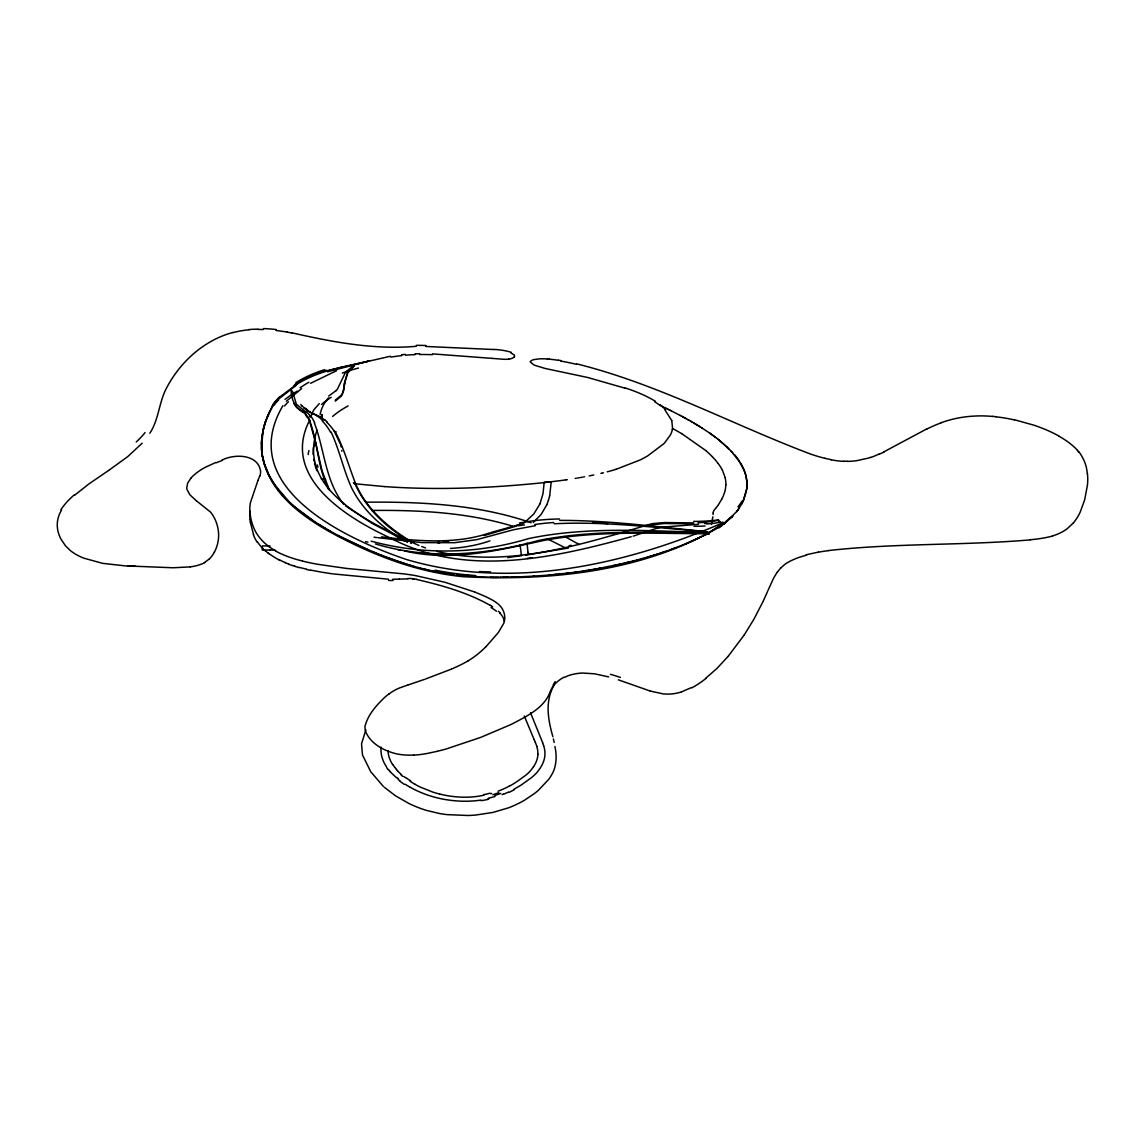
<?xml version="1.0" encoding="UTF-8"?>
<svg xmlns="http://www.w3.org/2000/svg" width="1145" height="1145" viewBox="0 0 1145 1145"><rect width="100%" height="100%" fill="white"/><g stroke="black" fill="none" stroke-linecap="round" stroke-linejoin="round"><path stroke-width="1.5" d="M261.432 443.043L261.933 453.22M713.077 514.491L713.149 513.16M537.907 754.369L537.835 755.385A60.241 34.808 -0.2 0 1 537.62 757.06L537.577 757.274A59.096 34.164 -0.1 0 1 537.134 759.207L536.404 761.325A65.365 37.814 0.1 0 1 535.688 762.985L535.574 763.2A73.881 42.766 0.2 0 1 534.643 764.975L533.627 766.62M725.858 484.907L725.501 488.4A88.322 50.995 0 0 1 724.799 491.62L724.713 491.935M261.432 442.872L261.561 440.567M745.051 495.427A108.532 63.791 4.8 0 0 746.712 488.629L746.783 481.158A101.919 60.07 1.6 0 0 746.211 477.021A103.809 61.329 0.9 0 0 745.209 473.271L743.649 469.45M746.855 487.455L746.898 486.825A102.206 60.127 2.6 0 0 746.869 481.115M746.826 487.77L746.755 488.543M261.618 439.852L262.806 431.536M344.416 384.162L344.216 387.096M344.416 385.078L344.488 383.461M344.287 385.522L343.629 390.917M344.488 384.376L344.573 382.745M746.726 488.829L742.919 501.667M344.573 383.661L344.659 382.029M681.604 433.569L672.573 428.473L671.8 420.745M344.659 382.945L347.436 372.697L354.191 365.713L347.808 372.884L344.759 382.215M250.183 511.257L249.953 519.429M344.087 387.196L342.269 394.639A27.394 14.541 4.3 0 1 341.01 396.356L335.299 401.122M672.559 428.516L672.416 429.389M712.877 516.81L712.233 520.231M711.517 524.467L711.875 522.263M711.904 522.077L712.19 520.431M672.43 429.332L672.43 429.289A55.275 31.917 0 0 1 670.355 435.043L664.901 442.557A85.174 49.178 0 0 1 663.642 443.859L647.755 455.825A115.802 66.854 0 0 1 640.227 459.918L616.067 469.321M262.935 430.906L261.504 449.756M262.906 431.092L263.178 429.79M263.006 430.606L264.638 424.194M549.657 495.799L551.203 482.231L544.176 482.188L543.016 493.71L539.925 503.9M549.657 495.842L548.455 500.265M263.336 429.103L264.509 424.623M311.927 413.646L314.016 409.552L319.269 403.655M311.841 413.946L311.096 416.451M343.428 390.831L342.269 393.723A27.394 14.541 4.3 0 1 341.01 395.44L335.299 400.206M264.581 424.351L265.254 422.19M724.613 492.221L723.468 495.513A102.048 58.925 0 0 1 722.71 497.259L721.779 499.134M264.753 423.807L265.583 421.231M548.426 500.365L546.838 504.659M265.368 421.861L266.155 419.585M265.74 420.745L271.809 407.09M316.993 430.234C296.068 492.049 375.216 525.254 418.913 545.478M315.863 442.557L313.444 447.509L313.1 454.493M548.985 694.629C542.072 709.299 525.226 716.985 511.3 724.37M549.271 693.813L550.945 689.92A50.251 29.512 3.8 0 1 563.784 677.31M266.728 418.054L267.3 416.623M309.608 420.315C280.196 477.422 347.636 518.413 390.989 538.293C466.001 578.039 553.908 557.916 631.21 536.719M267.529 416.05L269.347 411.957M258.169 479.927L259.357 476.978A85.36 49.65 1.6 0 0 259.7 475.905M743.806 499.707L741.946 503.6M257.997 480.327L250.397 502.755A112.439 64.907 0 0 0 249.81 508.938L249.825 510.226A130.029 75.069 0 0 0 250.526 516.61L251.084 519.444A145.716 84.129 0 0 0 252.644 524.911L253.675 527.616A105.297 60.785 0 0 0 256.108 532.582L257.453 534.729A79.878 46.115 0 0 0 268.789 546.423L269.347 546.809M768.08 590.276L773.405 578.568A157.037 85.832 2.1 0 1 775.823 574.475L777.054 572.471M767.637 591.292L763.171 601.239M365.856 729.809L361.548 743.806L362.464 754.856M546.752 504.859L541.184 514.406L533.212 522.535M539.839 504.101L533.727 514.062L524.911 522.163M762.799 602.012L753.94 619.187L744.236 634.945M269.576 411.499L270.077 410.468M322.246 414.991L321.588 418.483M214.444 552.005L214.845 551.232A92.888 53.629 0 0 0 216.763 546.551L216.906 546.151A104.596 60.384 0 0 0 218.323 539.825A103.966 60.027 0 0 0 218.609 534.343L218.523 532.525A108.188 62.46 0 0 0 217.264 525.455L216.634 523.38A97.425 56.248 0 0 0 214.043 517.368L213.199 515.908A68.056 39.288 0 0 0 210.523 512.087L197.813 501.911A89.696 51.768 0 0 1 196.582 500.995M721.665 499.377L718.502 504.573M271.794 407.105L273.555 404.07M741.846 503.786L738.468 509.181M272.353 406.089L273.14 404.743M61.63 509.926L60.742 511.5A78.876 45.514 0 0 0 58.724 516.066L58.51 516.796A79.864 46.086 0 0 0 57.465 528.231L57.751 530.135A85.932 49.578 0.1 0 0 61.028 539.209L65.451 545.764L70.36 550.573A52.985 30.6 0 0 0 83.943 558.202L102.664 563.354L126.222 565.988A119.023 68.915 0 0 0 135.139 566.288L127.939 566.059L130.673 566.102M282.887 405.716C234.925 487.312 345.375 538.737 406.389 559.49C510.527 590.362 623.324 565.458 720.878 523.651M554.008 685.211C544.934 701.398 547.825 718.903 552.878 736.722M273.555 404.986C265.755 418.14 260.817 433.411 261.504 448.826M149.823 433.239C159.083 419.256 158.912 401.494 167.084 386.996C179.994 362.922 201.448 342.842 227.554 334.054A71.147 40.533 4 0 1 230.632 333.138L232.836 332.494M739.412 507.822L737.151 510.971M718.173 505.059L715.639 508.394M744.05 635.217L728.077 656.4M738.31 509.411L737.781 510.14M777.169 572.314L780.876 567.806M737.695 510.255L736.636 511.615M736.936 511.242L724.212 524.067L724.212 522.879L722.094 522.106M190.843 478.267L187.651 483.118L186.735 487.999A26.263 15.157 0 0 0 187.021 489.53L189.827 494.726L196.453 500.909M727.962 656.543L716.899 668.48L705.535 678.412M1072.865 523.365L1067.498 528.46A44.183 25.476 0 0 1 1054.874 535.173L1052.412 535.903M142.137 443.215L127.725 456.626L108.889 470.28M715.51 508.537L714.509 509.682A17.232 9.947 0 0 0 714.094 510.241L713.922 510.513A11.894 6.87 0 0 0 713.607 511.128L713.564 511.228A19.78 11.421 0 0 0 713.178 512.946M286.336 401.222L301.65 388.584M277.018 399.605L278.879 397.701M277.763 398.803L279.337 397.243M277.763 399.734L295.682 385.75M486.038 646.639L498.333 632.541L503.757 623.295A48.348 27.924 0 0 0 504.773 617.685L504.759 617.126A49.536 28.596 0 0 0 503.156 610.528L502.354 608.897A35.295 20.367 0 0 0 495.67 602.127L493.881 600.968A63.533 36.726 -0.1 0 0 491.677 599.679L486.439 597.003A154.818 89.339 0 0 0 474.746 592.108M278.994 397.587L297.543 383.689M209.234 559.032L204.483 562.538M732.127 516.567L732.757 516.023L729.938 518.485M732.757 515.994L731.812 516.853M335.9 390.774L328.672 396.041M731.884 516.796L731.04 517.526M74.697 495.17L89.138 483.748L108.603 470.466M731.655 516.996L726.273 521.347M513.905 357.254L513.719 357.412A6.455 3.564 0.5 0 1 512.43 358.17L511.357 358.571A9.146 5.038 0.4 0 1 509.396 359L508.666 359.101M723.296 524.195L729.15 519.157M721.679 525.598L724.212 523.795L721.507 522.922M721.035 526.156L718.945 527.917M729.608 518.771L730.753 517.755M729.708 518.628L725.157 522.177M389.014 693.884L387.082 695.373A116.919 67.512 0 0 0 385.049 697.047C376.576 705.12 367.889 714.666 365.04 726.259A38.343 22.141 0 0 0 364.997 727.962A38.615 22.285 0 0 0 365.956 732.342C371.166 743.892 383.632 750.505 395.383 753.567A36.211 20.911 0 0 0 398.503 754.226A39.76 22.929 0 0 0 413.688 755.042M724.628 522.564L707.209 533.556M724.212 522.879L723.368 523.508M524.796 522.249L523.737 522.993M722.123 524.367L720.291 525.627M721.808 525.498C644.978 571.698 550.988 581.288 463.052 576.679C416.165 572.099 371.495 554.681 330.418 532.21C300.362 515.407 268.145 491.334 262.219 455.109M523.566 523.108L520.66 525.011M719.819 525.941L715.196 528.918M293.521 386.194L294.981 385.278M713.607 529.892L712.519 530.536M711.99 530.851L707.453 533.427M702.186 536.203L708.168 533.756A8.344 4.38 3.4 0 1 709.141 533.842L708.526 532.668A8.301 4.365 3.3 0 0 707.41 532.454C647.884 530.951 587.442 526.228 528.632 538.579C477.379 554.108 422.949 555.225 371.166 541.156M706.594 533.885L705.721 534.357M513.919 789.22L514.005 789.177A109.863 63.59 0.1 0 0 519.043 786.3L519.529 786.028A119.81 69.401 0.2 0 0 521.59 784.754L531.194 777.841A88.151 50.938 0 0 0 532.783 776.496L533.083 776.253A63.633 36.755 0 0 0 537.119 772.245L537.22 772.088A72.264 41.778 0.1 0 0 539.023 769.841L539.152 769.612A86.49 50.065 0.2 0 0 540.268 767.98L541.513 765.876A79.835 46.186 0.1 0 0 542.444 764.073L542.615 763.744A70.933 41.02 0.1 0 0 543.317 762.069L543.703 761.053A65.007 37.585 0 0 0 544.018 760.022L544.061 759.894A66.095 38.2 -0.1 0 0 544.519 757.961L544.576 757.661A67.097 38.773 -0.2 0 0 544.834 755.886L544.877 755.428A67.77 39.159 -0.3 0 0 544.934 754.297L544.934 752.909A73.251 42.336 -0.4 0 0 544.805 750.948L544.805 750.948A79.62 46.015 -0.6 0 0 544.462 748.744A85.217 49.264 -0.7 0 0 544.218 747.613L543.689 745.638M691.523 687.53L681.404 691.923M310.581 383.317L336.63 370.665M354.02 365.355L346.362 371.424A53.486 28.253 1.5 0 0 345.06 373.17L337.474 389.071A33.52 17.619 4.5 0 1 335.886 390.774M703.903 535.316L701.298 536.661M701.112 536.747L688.431 542.644M700.167 537.22L690.435 541.771M884.126 451.717L926.978 428.803M564.113 677.511L568.192 675.722A32.561 18.807 3.2 0 1 577.466 673.489A29.226 16.746 3.1 0 1 582.547 673.031L594.498 673.804L608.625 676.881M510.899 724.556L480.771 737.366L446.521 748.873A169.403 97.883 0 0 1 437.49 751.234L437.333 751.306M878.902 454.136L877.514 454.737A78.118 44.698 -0.6 0 1 870.815 457.456M689.133 542.329L685.383 543.932M451.688 668.981L451.688 668.981A139.776 80.694 0 0 0 468.334 660.737M451.202 669.195L425.367 679.071M687.186 543.174L682.306 545.192M215.89 462.451L205.785 467.06A68.857 39.717 0 0 0 197.799 471.983L196.296 473.114A62.088 35.881 0.1 0 0 190.786 478.252M683.236 544.82L670.369 549.714M503.213 794.143L502.068 794.587M648.027 526.256L649.945 525.555A26.535 17.518 4.9 0 1 653.122 524.825M676.051 547.625L671.786 549.199M940.961 422.791L942.85 422.119A80.951 46.401 -0.1 0 1 948.69 420.287L950.922 419.671A73.194 41.979 -0.1 0 1 962.573 417.267L966.022 416.794A71.648 41.12 -0.1 0 1 976.842 415.978L980.22 415.878A79.978 46.015 -0.1 0 1 992.629 416.436M669.367 550.072L670.727 549.586M221.958 460.118C234.696 453.52 258.527 454.136 260.616 471.511A48.391 28.067 0.9 0 1 259.972 475.934M668.565 550.359L666.605 551.031M424.38 679.429L408.192 684.91M666.404 551.103L662.268 552.505M665.302 551.489L661.166 552.863M870.715 457.356L869.985 457.585A58.266 33.377 -0.5 0 1 868.168 458.172L856.617 460.676A41.707 24.274 -0.4 0 1 847.114 461.378M407.792 685.039L399.161 688.088A52.412 30.257 0 0 0 389.071 693.913M660.064 553.221L660.923 552.949M491.219 532.425L520.503 524.281M659.806 553.307L656.729 554.294M489.845 532.869C454.937 544.734 417.381 540.998 381.471 536.876M658.704 553.665L655.598 554.652M655.355 554.724L653.351 555.339M326.253 371.18L330.29 369.992M654.239 555.067L652.206 555.683M651.977 555.754L649.945 556.37M327.47 370.894L330.977 369.806M327.47 371.81L369.277 360.961L341.367 367.201M633.156 536.146L656.772 528.289A36.726 19.751 3.2 0 1 660.966 527.244L698.436 524.338M650.861 556.098L648.413 556.813M484.192 535.531L516.037 526.17M491.649 793.428L490.618 793.728M647.44 557.1L648.585 556.771M647.641 557.042L641.415 558.803M644.563 557.93L645.336 557.701M330.604 369.978L341.668 367.03M331.406 369.763L390.445 356.238M642.202 558.588L637.064 559.977M638.18 559.676L634.731 560.578M806.123 554.781L818.389 552.119M633.557 560.878L634.602 560.621M632.383 561.179L633.4 560.921M631.21 561.479L632.197 561.236M630.995 561.537L626.487 562.639M603.415 472.785L602.284 473.057M629.779 561.837L624.111 563.197M601.726 473.2L600.882 473.4M437.147 751.349L426.97 753.51A67.025 38.644 0 0 1 413.703 755.142M624.884 563.025L621.721 563.755M489.144 798.552L487.884 798.838M621.191 563.87L622.422 563.598M621.062 563.898L615.953 565.043M618.515 564.485L619.788 564.199M616.912 564.828L593.597 569.38M613.276 565.616L614.493 565.358M593.768 474.975L589.174 475.919M653.051 524.711L664.372 523.523L693.741 523.837M607.623 566.775L608.682 566.56M584.551 476.792L583.392 477.007M598.878 568.45L600.223 568.192M582.232 477.222L580.486 477.537M596.087 568.95L597.332 568.721M507.664 557.615L521.462 555.668M579.313 477.737L577.567 478.037M518.241 525.755L522.821 525.097A67.24 60.914 77.8 0 1 524.41 525.011M594.785 569.179L591.106 569.795M568.364 548.054L525.712 555.11M592.037 569.637L578.511 571.741M576.393 478.224L575.219 478.424M588.387 570.253L589.289 570.095M585.667 570.682L586.569 570.539M582.934 571.097L583.85 570.954M566.102 479.827L567.29 479.655M565.816 479.869L561.68 480.442M578.984 571.67L574.69 572.271M535.545 525.669L513.647 529.72L477.036 539.596L454.665 542.701L421.933 542.615L377.836 537.706M561.079 480.528L547.11 482.274M576.507 572.013L566.202 573.33M190.342 566.889L173.009 567.763L132.033 566.131M828.365 550.573C895.447 542.973 963.203 545.621 1030.414 539.867M569.566 572.929L548.655 575.076M546.823 482.317C492.994 488.042 438.635 490.403 384.591 486.596M560.864 573.917L558.889 574.132M401.551 354.721L405.258 354.377M556.914 574.318L554.939 574.518M552.434 574.747L553.192 574.675M550.13 574.947L539.982 575.735M249.095 329.803L248.88 329.817A64.764 37.399 4.4 0 0 237.029 331.635A63.905 36.583 4.2 0 0 232.922 332.594M448.539 541.556L443.129 541.943M540.927 575.663L524.524 576.622M554.18 523.78C604.503 521.161 654.725 527.688 704.805 531.552A11.264 6.04 2.8 0 1 706.25 531.781M706.579 523.394L704.461 523.523M439.78 542.158L437.505 542.301M533.398 576.15L534.5 576.078M524.982 576.593L518.599 576.88M519.63 576.837L495.127 577.366M399.448 579.084L407.878 578.883M399.276 579.098L392.749 579.255M513.375 577.066L511.643 577.123M414.991 353.834L419.671 353.748M507.063 577.237L508.208 577.209M559.733 520.388C608.009 520.274 656.013 526.729 703.975 531.366A12.252 6.612 2.6 0 1 705.506 531.638L706.537 531.981M504.788 577.295L505.918 577.266M502.769 577.323L503.643 577.309M500.165 577.352L501.038 577.338M693.741 522.922L664.372 522.549L653.051 523.551A26.85 14.584 3 0 0 649.945 524.267C581.803 544.49 508.38 568.292 437.018 551.461M274.914 550.044L270.077 550.058M497.574 577.366L498.433 577.366M496.701 577.366L490.418 577.323M258.04 329.431L263.464 329.517M416.308 346.305C374.229 349.998 332.694 342.083 291.875 332.809M371.71 510.441C418.984 509.983 466.931 512.345 512.459 526.113M270.048 545.993L262.477 545.907L262.176 549.958L270.005 550.058M494.339 577.366L492.779 577.352M365.827 502.197C421.446 501.625 478.152 504.487 531.18 522.75M491.992 577.352L475.089 576.765M847.114 461.292L843.908 461.206M707.066 533.713C652.521 533.642 597.447 530.378 543.489 540.512C497.903 550.459 451.03 561.995 404.371 550.874M432.524 353.891L491.835 358.356M425.868 346.463L493.781 349.526M388.398 579.184L333.066 573.917M598.649 522.821L607.795 523.651M547.424 358.943L549.357 359.086M412.486 579.041L413.903 579.155M384.434 486.582L355.594 483.82M992.643 416.365L995.907 416.68M491.949 358.371L502.998 359.229A22.542 12.395 0.4 0 0 508.681 359.186M464.77 575.935L456.469 575.005M276.088 330.461L287.123 331.993M354.406 483.677L355.007 483.748C365.627 507.75 385.436 526.786 407.72 540.068M374.043 537.191L376.576 537.535M332.007 573.774L322.403 572.285M416.737 579.499C441.813 585.267 467.146 592.437 489.716 605.09M558.417 360.203L561.122 360.646M325.609 479.54L321.215 478.767M321.344 572.114L310.853 570.138M400.621 550.201L398.117 549.729M831.241 459.689L824.872 458.301M434.012 571.283L442.414 572.886A180.323 104.038 0 0 0 454.536 574.69M433.397 571.155L426.484 569.623M1014.427 419.743L1033.663 425.11A128.355 74.396 -0.1 0 1 1058.71 435.93M306.731 569.237L299.303 567.405M375.46 543.947C429.117 560.12 485.394 555.053 538.651 540.469C594.484 529.333 651.648 532.625 708.168 532.84A8.344 4.38 3.4 0 1 709.141 532.912M426.742 569.68L424.981 569.265M576.694 363.852C658.203 384.162 732.471 424.58 810.617 454.078A136.04 80.823 -0.6 0 0 824.844 458.329M365.584 541.628L367.931 542.186M425.983 569.494L420.53 568.163M424.48 569.137L423.493 568.893M302.652 561.122L303.21 561.265A159.255 91.943 0 0 0 317.752 564.299L346.706 568.45L403.441 573.845A166.626 96.223 0 0 1 415.291 575.563L444.918 582.261L474.817 592.037M420.516 568.149L414.461 566.532M413.245 566.188L414.39 566.503M413.173 566.16L408.507 564.8M720.319 521.662L718.688 521.19L719.217 522.106M410.754 565.458L397.472 561.265M650.102 691.007L663.256 693.913A27.065 15.214 6 0 0 676.852 693.14L677.654 692.983A39.588 22.242 5.9 0 0 681.389 691.923M407.148 564.385L383.961 556.341L360.317 546.337M721.407 522.893L719.704 522.306M294.709 566.088L292.776 565.473M649.931 690.95L618.357 679.829M706.651 532.024L707.61 532.339M723.282 522.564L723.368 522.592A115.473 57.193 0.6 0 1 721.021 523.723M625.027 388.184L587.915 377.535L546.165 368.676A87.793 47.446 1 0 1 544.276 368.218L534.057 365.069L530.25 361.949A3.335 1.832 0.6 0 1 530.45 361.29L532.554 359.974A9.632 5.31 0.6 0 1 533.684 359.63L539.338 358.857A39.689 21.97 0.7 0 1 547.424 359M707.71 532.368L708.426 532.625M395.368 560.535L396.413 560.893M425.539 547.897L423.636 547.224M394.681 560.291L379.253 554.481M421.746 546.537L422.691 546.881M288.984 564.17L285.32 562.753M510.684 352.717L514.377 355.107A4.766 2.633 0.5 0 1 513.905 357.24M377.106 553.622L378.179 554.051M376.032 553.178L373.9 552.291M410.468 542.973L411.398 543.374M368.547 550.001L340.179 536.547M547.067 538.651L565.229 547.811M403.927 540.068L372.812 523.795L345.461 505.818M358.986 545.721L343.142 538.064M659.72 405.273L665.102 407.849M664.844 407.72L665.889 408.235M319.856 416.623L311.755 412.959A32.675 17.662 -2.3 0 1 306.559 409.295M665.631 408.107L667.707 409.123M667.449 408.994L669.195 409.853M280.11 560.406L278.722 559.719M669.066 409.781L670.168 410.325M669.897 410.196L671.614 411.055M671.485 410.983L680.33 415.535M564.685 536.49L579.37 544.605M342.341 537.663L339.206 536.046M338.233 535.531L339.306 536.089M679.987 415.349L681.933 416.379M316.349 415.363L308.821 411.642A32.633 17.49 -2.4 0 1 304.069 407.978M338.305 535.574L328.071 529.963M681.833 416.322L683.88 417.424M682.678 416.78L688.145 419.771M684.366 417.696L686.055 418.612M687.73 419.542L688.989 420.244M329.459 530.75L330.418 531.294M688.675 420.072L691.623 421.732M328.629 530.278L314.46 521.662L316.321 522.879M275.931 551.046L274.356 550.13A78.633 45.399 0 0 1 269.347 546.809M690.578 421.145L694.342 423.321M326.726 529.19L323.534 527.315M694.242 423.264L700.167 426.842M694.757 423.564L702 427.987M681.633 433.583L705.778 450.543M321.96 526.371L317.938 523.895M491.591 606.235L492.651 606.907M701.384 427.6L710.014 433.325M654.668 401.68L656.615 402.983A86.591 49.02 0.5 0 1 659.735 405.258M314.517 521.705L293.621 505.99M410.082 781.291L410.268 781.405A95.421 55.146 0 0 0 415.134 784.339M313.959 521.333L299.289 510.756M709.7 433.111L714.58 436.631M305.887 412.114L296.398 404.214L292.376 391.003M710.229 433.483L711.861 434.628M404.944 541.284C383.189 528.332 362.979 510.899 351.587 487.813C343.328 469.751 339.521 449.956 331.048 431.966M712.433 435.057L715.11 437.018M269.161 553.836L268.259 553.164M410.711 541.37C388.928 527.874 368.289 510.427 356.997 486.897C349.583 469.493 345.103 450.887 336.344 434.027M714.809 436.803L716.77 438.292M716.484 438.077L718.459 439.623M302.652 411.327C294.537 407.291 291.016 398.546 291.188 389.844M302.652 412.243L296.684 407.62L293.578 403.183M717.901 439.179L718.96 440.023M718.874 439.952L726.574 446.65M298.602 510.198L294.637 506.877M324.851 419.857L327.384 422.204M396.37 777.655L391.891 773.433A95.937 57.436 -4.2 0 1 390.731 772.288L390.116 771.487M265.497 550.931L266.542 551.804A78.719 44.812 0.8 0 0 268.331 553.149M705.864 450.615L707.08 451.688A151.212 87.306 0 0 1 712.133 456.497M401.637 774.893L397.358 770.742M293.907 506.247L292.862 505.317M293.435 505.818L288.039 500.78M384.219 787.173L395.655 795.918L408.837 803.447A108.575 62.689 0 0 0 414.476 806.037L420.015 808.227A87.593 50.58 0 0 0 426.598 810.445L439.408 813.494A78.79 45.485 0 0 0 447.194 814.639L468.133 815.498A83.757 48.362 0 0 0 475.719 815.04L492.808 812.463L508.523 807.826A90.083 52.012 0 0 0 514.706 805.264L519.859 802.774A104.696 60.442 0 0 0 524.997 799.897L534.314 793.599A122.429 70.675 0 0 0 538.465 790.222L548.713 779.344A99.486 57.436 0 0 0 551.289 775.466C556.685 766.864 556.985 756.158 554.939 746.468M292.676 505.145L290.229 502.898M320.986 418.612L322.976 420.558M383.246 786.3L370.751 771.744L362.536 755.113M264.209 549.772L263.164 548.77M726.703 446.779L729.394 449.412M289.585 502.283L275.043 485.365M306.531 409.295L305.414 408.164M729.608 449.627L731.04 451.13M712.505 456.884L715.367 460.047M664.987 409.996L671.743 420.544M304.04 407.992L302.394 406.06M730.925 451.001L731.798 451.96M731.841 452.003L739.212 461.363M732.113 452.304L732.943 453.22M500.107 612.918L499.191 611.96A34.193 18.663 7.2 0 0 498.304 611.244M353.347 365.169L353.447 364.611M1077.416 450.515L1078.662 451.974M282.5 494.912L281.155 493.366A192.145 110.936 0 0 1 278.307 489.831L272.195 480.943M309.522 415.392L311.039 417.338M715.754 460.505L718.044 463.367M388.47 769.483L389.171 770.37A93.561 55.504 -3.1 0 0 390.001 771.515M305.973 414.633L307.347 416.58M305.973 415.549L307.347 417.496M343.786 504.358C325.108 480.943 324.622 449.799 314.345 422.92M274.771 484.95L269.361 475.862M257.453 541.928L259.142 544.276A80.851 46.816 -0.6 0 0 260.044 545.421L261.046 546.551A79.721 45.943 -0.1 0 0 263.107 548.798M739.341 461.535L743.563 469.235M392.578 764.559L392.392 764.245A78.146 45.113 0.2 0 1 389.629 758.634L389.429 758.076A75.069 43.338 0.2 0 1 388.928 756.501L388.813 756.072A72.665 41.936 0.4 0 1 387.998 750.705M336.072 434.842L340.151 443.73M271.952 480.528L268.603 474.373M722.481 470.395L725.1 477.422M269.061 475.275L264.509 464.326L261.976 453.52M329.502 490.346L321.888 470.309L315.19 440.439M268.445 474.044L264.71 464.913M354.449 482.532L355.036 483.748M328.615 489.459C317.78 468.09 317.895 443.444 309.894 421.288M534.1 739.484L524.295 715.997M309.894 422.204L314.975 440.181M534.142 739.57L535.359 742.418M253.589 534.615L250.225 521.977A129.7 74.325 5.5 0 1 250.054 519.429M535.388 742.475L536.189 744.579A103.365 59.669 -0.2 0 1 536.848 746.454M542.73 742.833L530.536 712.82M503.743 619.087L503.943 619.717A49.221 28.367 1.6 0 1 504.387 621.406M264.638 464.698L263.221 459.875M340.58 444.976L341.196 446.951M536.805 746.454L537.162 747.785A79.449 45.929 -0.7 0 1 537.406 748.873L537.506 749.317A72.507 41.907 -0.6 0 1 537.764 751.034L537.792 751.335A65.694 37.957 -0.4 0 1 537.921 753.224L537.921 753.367A61.587 35.595 -0.3 0 1 537.907 754.326M316.02 468.734L314.517 463.11M263.121 459.46L262.348 455.81M725.171 477.737L725.701 480.757A80.966 46.745 0 0 1 725.858 484.736M553.378 738.897L554.166 742.49M746.111 477.021L746.769 481.029M314.016 460.948L313.716 459.388M262.105 454.408L262.219 456.025M521.404 555.497L520.116 544.834M528.303 554.438L527.988 552.377M262.005 453.706L262.105 455.324M527.988 552.348L527.029 543.102M261.904 453.019L262.005 454.637M261.904 453.935L261.747 451.617M261.819 453.234L261.561 449.613L261.79 452.003M1087.492 473.672L1087.736 478.009A185.533 107.129 -0.1 0 1 1087.435 485.136L1084.673 499.778L1080.322 511.786A109.763 63.419 0.2 0 1 1073.022 523.408M321.588 416.708L321.559 416.379A14.427 6.913 -6.6 0 1 321.745 414.461M468.291 660.708A98.041 56.606 0 0 0 471.711 658.561L474.259 656.786A136.484 78.805 0 0 0 485.981 646.61M302.094 560.893A87.678 50.623 0 0 1 275.759 551.146M216.276 462.766A120.268 69.043 -0.2 0 1 222.316 460.447M214.387 551.99A56.377 32.547 0 0 1 209.32 559.061M204.669 562.667A31.702 18.306 0 0 1 190.328 566.847M60.885 509.768A123.359 71.105 -0.2 0 1 74.182 494.969M145.057 432.581A180.066 86.118 -4 0 1 136.241 441.999M249.009 329.545A70.861 41.005 4.5 0 1 257.997 329.173M263.522 328.572A92.359 51.654 4.2 0 1 276.288 329.56M287.051 332.15A144.814 71.462 4.6 0 1 291.789 332.952M416.322 345.332A201.592 111.079 0.2 0 1 425.969 345.504M493.796 349.425A44.498 25.19 0.2 0 1 511.128 352.231M419.685 354.506A184.66 102.248 -0.1 0 1 432.438 354.664M405.444 355.179A111.28 64.034 -0.1 0 1 415.062 354.649M390.831 357.111A114.357 70.002 0.4 0 1 401.809 355.623M295.854 382.688A148.077 86.176 10.6 0 1 324.622 369.663M660.379 404.944A79.134 48.262 -5.2 0 1 665.574 409.767M718.845 440.081A193.333 115.631 -1.5 0 1 722.81 443.387A177.16 106.227 -1.7 0 1 728.764 449.012M734.761 454.88A139.332 83.642 -1.7 0 1 739.598 461.449M740.572 463.052A116.761 69.544 -0.7 0 1 743.534 468.734A108.36 64.234 0.2 0 1 745.009 472.713A104.038 61.486 0.8 0 1 746.197 477.021M745.123 495.442A116.489 68.743 7.8 0 1 743.577 499.32M741.817 501.381A131.303 78.475 13.1 0 1 737.967 506.877M490.604 571.899A176.931 87.693 0.4 0 1 479.411 571.57M476.549 576.193A172.194 98.713 0 0 1 464.956 575.305M434.155 571.613A189.297 109.29 0 0 1 426.57 569.924M475.332 575.491A177.962 101.447 0.2 0 1 435.071 570.153M287.839 500.837A201.32 116.346 -0.1 0 1 282.314 494.955M272.911 404.686A79.892 42.766 5 0 1 274.628 402.024M274.829 402.067A77.645 41.206 3.8 0 1 276.918 399.576M275.272 402.181A81.667 42.78 2.5 0 1 278.192 398.932M274.07 404.185A75.899 40.161 3.5 0 1 275.516 402.253M285.062 399.405A162.289 85.503 3 0 1 297.314 391.089M295.009 384.434A159.47 92.273 10.3 0 1 326.711 370.193M625.213 387.983A121.699 68.743 0.7 0 1 655.412 401.294M549.342 359.172A78.418 43.639 0.7 0 1 558.359 360.317M560.878 361.104A157.638 88.122 0.6 0 1 576.35 364.296M843.879 461.378A54.058 31.888 -0.5 0 1 831.184 459.789M884.312 451.846A135.053 76.586 -0.9 0 1 879.088 454.279M927.121 428.903A136.827 77.96 -0.3 0 1 941.018 422.848M995.864 416.809A103.479 59.855 -0.1 0 1 1014.313 419.9M1058.753 436.116A97.397 56.248 0 0 1 1077.617 450.443M1079.005 451.889A107.072 61.801 0 0 1 1087.263 473.686M1052.527 536.06A77.974 44.941 0 0 1 1030.385 539.696M818.417 552.162A135.01 69.573 -0.4 0 1 828.393 550.63M787.388 562.71A58.395 30.514 -0.2 0 1 806.509 555.196M781.019 567.848A57.565 31.101 1 0 1 786.572 563.14M705.792 678.541A142.281 83.599 8.6 0 1 691.938 687.801M610.457 674.305A151.426 94.863 0.9 0 1 620.404 677.439M257.038 542.029A96.939 56.649 -2.1 0 1 253.374 534.643M265.454 550.945A79.062 45.156 0.6 0 1 264.252 549.872M269.261 553.808A78.604 44.927 0.6 0 0 273.812 556.856L276.56 558.56A76.729 44.226 0.1 0 0 278.765 559.69M285.477 562.624A78.304 45.414 -0.1 0 1 280.267 560.306M292.633 565.616A88.136 51.682 -0.5 0 1 288.841 564.313M299.146 567.591A101.733 58.681 -0.1 0 1 294.551 566.26M310.696 570.396A150.882 82.726 0.9 0 1 306.545 569.494M393.036 580.501A95.593 64.034 10.6 0 1 388.584 580.443M407.878 578.497A77.76 74.611 81.3 0 1 412.515 578.568M413.917 578.998A58.08 54.559 54.9 0 1 416.751 579.327M489.845 605.032A77.058 37.441 11.8 0 1 491.735 606.192M491.062 607.594A46.244 22.857 11.3 0 1 496.458 611.244M499.821 612.99A33.234 18.506 5.9 0 1 502.097 616.01M502.626 616.611A44.669 25.505 3.3 0 1 502.941 617.227L503.242 617.842A51.453 29.541 2.4 0 1 503.7 619.087M553.121 684.996A118.064 66.052 5.3 0 1 555.182 681.576M616.067 469.321A161.517 93.246 0 0 1 607.308 471.797M718.13 463.482A102.864 59.383 0 0 1 722.423 470.251M542.587 742.847A117.334 67.569 0.3 0 1 543.574 745.61M514.42 789.635A98.599 56.878 0 0 1 508.867 792.412M508.394 792.111A89.253 49.564 -1.5 0 1 505.46 793.399A84.687 46.201 -2 0 1 503.456 794.329M500.751 793.442A77.273 42.98 -1.5 0 1 494.898 795.403M495.069 796.448A70.646 42.394 0.6 0 1 488.843 798.094M488.214 799.353A65.795 39.188 0.5 0 1 481.172 800.656M480.914 800.097A63.776 36.783 0 0 1 469.364 801.156L468.72 801.185A64.349 37.112 0 0 1 465.471 801.242L465.156 801.242A69.573 40.147 0 0 1 447.08 799.811L446.679 799.768A73.437 42.408 0 0 1 443.544 799.224L443.072 799.138A75.098 43.381 0 0 1 440.625 798.637A77.388 44.712 0 0 1 435.443 797.407L434.485 797.149A80.451 46.501 0 0 1 431.579 796.319L431.178 796.19A83.127 48.047 0 0 1 428.259 795.26L427.615 795.045A87.249 50.437 0 0 1 422.104 792.984L421.532 792.741A92.745 53.629 0 0 1 416.007 790.293L415.864 790.222A97.912 56.62 0 0 1 410.397 787.359M410.311 787.345A102.277 59.139 0 0 1 405.316 784.325M404.443 784.425A105.039 59.769 0.9 0 1 400.063 781.305M399.948 780.818A105.755 57.78 3.2 0 1 398.217 779.473M398.417 778.8A104.968 56.978 3.5 0 1 396.828 777.498M388.083 769.583A90.555 52.985 -1.5 0 1 386.624 767.522M386.466 766.835A86.347 49.922 0 0 1 383.346 761.11L383.16 760.523A82.812 47.804 0.2 0 1 382.559 758.92L382.401 758.477A80.365 46.387 0.2 0 1 380.984 748.1L380.999 747.857A78.518 45.313 0.4 0 1 381.07 747.112M394.624 767.107A82.225 47.532 0 0 1 392.792 764.502M395.912 768.767A85.274 50.065 -1.9 0 1 394.796 767.393M397.515 770.699A87.607 52.183 -3.6 0 1 396.27 769.297M402.697 776.339A97.11 53.715 2.3 0 1 401.179 775.036M405.573 777.813A98.771 53.085 4.1 0 1 403.899 776.496M410.654 780.919A98.112 54.602 2.1 0 1 406.389 777.97M415.163 784.397A90.884 52.57 0 0 0 420.415 787.13L432.624 792.025A75.198 43.467 0 0 0 435.486 792.912L435.873 793.027A72.235 41.75 0 0 0 439.666 794.057M439.666 794.057A69.401 40.104 0 0 0 444.747 795.188A66.167 38.229 0 0 0 450.701 796.19L451.087 796.233A61.2 35.338 0 0 0 468.777 797.163L469.078 797.106A56.549 32.604 0 0 0 472.212 796.934L472.842 796.891A57.193 32.99 0 0 0 483.848 795.231M490.017 793.184A61.944 36.926 0.6 0 1 483.548 794.716M498.776 792.626A69.73 41.692 0.5 0 1 492.822 794.73M498.061 791.209A78.232 42.479 -2.2 0 0 503.557 788.919L506.505 787.588A94.62 54.402 -0.2 0 0 509.124 786.114M509.325 786.186A103.537 59.969 0.2 0 0 514.348 783.309L514.577 783.137A119.323 69.115 0.2 0 0 518.986 780.174L526.228 774.864A74.711 43.195 0 0 0 527.272 773.977L527.959 773.362A63.719 36.783 -0.1 0 0 533.541 766.606M534.715 524.51A135.182 63.791 1.5 0 1 553.693 522.521M519.386 523.05A123.832 60.671 2.2 0 1 559.476 518.971M708.469 533.999A6.312 3.879 56.7 0 1 709.141 533.813M592.38 523.036A79.764 74.124 10.7 0 1 598.635 523.236M515.894 525.755A102.32 89.253 44 0 1 518.112 525.326M489.931 540.855A102.005 59.712 3.3 0 1 450.443 548.441M438.077 543.116A98.055 0.759 -3.8 0 1 439.651 543.016M306.245 411.942A37.799 21.383 -6.6 0 1 309.78 415.306M311.583 417.209A109.347 60.284 -4 0 1 314.718 422.848M406.675 541.8A117.563 28.095 47 0 1 407.477 542.372M322.117 420.773A117.692 62.861 0.7 0 1 330.433 432.051M316.134 415.478A34.293 19.079 -3.3 0 1 320.786 418.684M301.894 406.189A93.232 50.566 -3.6 0 1 300.791 404.443M303.067 411.141A39.717 22.442 -7.5 0 1 306.259 414.533M307.704 416.494A108.002 59.554 -4.7 0 1 310.138 421.245M326.912 422.333A118.264 62.717 1.2 0 1 336 434.069M319.67 416.737A33.749 18.778 -2.9 0 1 324.65 419.929M303.067 412.071A39.717 22.442 -7.5 0 1 306.259 415.449M307.704 417.41A108.002 59.554 -4.7 0 1 310.138 422.161M353.519 482.66A28.425 3.993 78 0 1 353.848 483.405M341.697 450.472A36.339 5.782 82.6 0 1 341.883 451.202M335.342 433.468A99.171 53.171 -46 0 1 336.215 434.714M334.14 431.05A77.803 40.977 -51.6 0 1 336.315 432.08M342.341 373.113A94.305 38.043 -1.9 0 1 358.485 368.046M300.104 387.74A157.967 91.085 10.5 0 1 308.935 382.273M284.49 406.031A70.489 35.495 -0.5 0 1 288.454 401.809M718.917 520.216A99.429 53.128 2.2 0 1 697.963 522.821M309.923 416.451A88.695 12.91 -81.5 0 1 309.78 416.809M321.459 404.514A126.823 69.187 5.7 0 1 331.206 397.315M718.072 519.944A103.637 56.305 2.1 0 1 693.641 521.39M322.06 416.594A31.173 15.4 -14.3 0 1 321.988 419.328M332.594 416.422A97.225 47.646 -6.3 0 1 348.109 405.931M294.981 385.335A159.484 92.273 10.3 0 1 326.683 371.08M274.17 405.13A79.034 41.406 2.5 0 1 278.636 399.991M718.931 522.478A82.082 60.613 6.1 0 1 706.68 523.952M705.077 525.984A126.766 74.482 2.7 0 1 693.984 526.314M569.079 545.678A93.79 56.763 -30.8 0 1 571.24 545.349M532.11 557.73A149.594 22.399 -5.5 0 1 527.158 558.402M316.507 469.779A22.986 1.818 78.3 0 1 316.75 470.652M317.924 467.146A83.127 16.588 59 0 1 317.265 464.899M308.191 454.565A118.021 36.998 45.9 0 1 308.935 450.629M320.128 414.418A97.024 56.105 17.4 0 1 328.615 397.83"/></g></svg>
